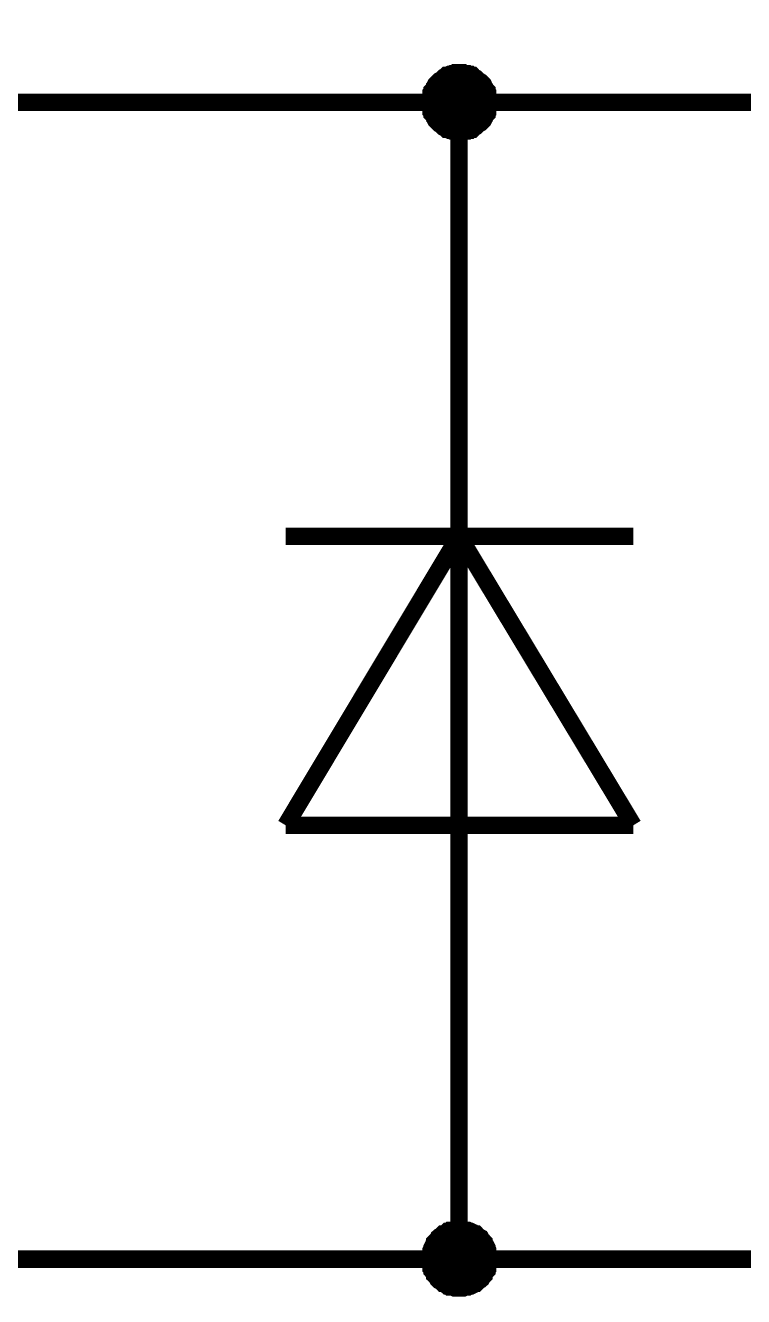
# Paper-space layout 'Layout1' of a CAD drawing. Extents: x -1 to 840, y -1 to 593.
# Drawn here: x 183.35 to 195.77, y 107.84 to 129.83 of the extents above; entities that cross this region are included whole.
import ezdxf

# ---------------------------------------------------------------- set-up
doc = ezdxf.new("R2010")
doc.units = 0
doc.header["$MEASUREMENT"] = 0
doc.layers.add('Sheet', color=255, linetype='CONTINUOUS')

psp = doc.layouts.get("Layout1")

# ---------------------------------------------------------------- linework, layer by layer
at = {"layer": 'Sheet', "color": 7}
for points, const_width in [([(153.365, 141), (160.865, 141), (160.865, 128.496), (190.85, 128.496), (190.85, 125.995)], 0.3), ([(190.353, 128.496), (190.353, 128.527), (190.353, 128.543), (190.353, 128.574), (190.368, 128.605), (190.368, 128.62), (190.368, 128.651), (190.384, 128.667), (190.384, 128.698), (190.399, 128.713), (190.415, 128.745), (190.43, 128.76), (190.43, 128.776), (190.446, 128.807), (190.461, 128.822), (190.477, 128.838), (190.492, 128.853), (190.508, 128.869), (190.539, 128.884), (190.555, 128.9), (190.57, 128.915), (190.586, 128.931), (190.617, 128.946), (190.632, 128.962), (190.648, 128.962), (190.679, 128.978), (190.694, 128.978), (190.725, 128.993), (190.741, 128.993), (190.772, 129.009), (190.803, 129.009), (190.819, 129.009), (190.85, 129.009)], 0.3), ([(190.353, 128.496), (190.353, 128.527), (190.353, 128.543), (190.353, 128.574), (190.368, 128.605), (190.368, 128.62), (190.368, 128.651), (190.384, 128.667), (190.384, 128.698), (190.399, 128.713), (190.415, 128.745), (190.43, 128.76), (190.43, 128.776), (190.446, 128.807), (190.461, 128.822), (190.477, 128.838), (190.492, 128.853), (190.508, 128.869), (190.539, 128.884), (190.555, 128.9), (190.57, 128.915), (190.586, 128.931), (190.617, 128.946), (190.632, 128.962), (190.648, 128.962), (190.679, 128.978), (190.694, 128.978), (190.725, 128.993), (190.741, 128.993), (190.772, 129.009), (190.803, 129.009), (190.819, 129.009), (190.85, 129.009)], 0.3), ([(190.353, 128.496), (190.353, 128.527), (190.353, 128.543), (190.353, 128.574), (190.368, 128.605), (190.368, 128.62), (190.368, 128.651), (190.384, 128.667), (190.384, 128.698), (190.399, 128.713), (190.415, 128.745), (190.43, 128.76), (190.43, 128.776), (190.446, 128.807), (190.461, 128.822), (190.477, 128.838), (190.492, 128.853), (190.508, 128.869), (190.539, 128.884), (190.555, 128.9), (190.57, 128.915), (190.586, 128.931), (190.617, 128.946), (190.632, 128.962), (190.648, 128.962), (190.679, 128.978), (190.694, 128.978), (190.725, 128.993), (190.741, 128.993), (190.772, 129.009), (190.803, 129.009), (190.819, 129.009), (190.85, 129.009)], 0.3), ([(190.353, 128.496), (190.353, 128.527), (190.353, 128.543), (190.353, 128.574), (190.368, 128.605), (190.368, 128.62), (190.368, 128.651), (190.384, 128.667), (190.384, 128.698), (190.399, 128.713), (190.415, 128.745), (190.43, 128.76), (190.43, 128.776), (190.446, 128.807), (190.461, 128.822), (190.477, 128.838), (190.492, 128.853), (190.508, 128.869), (190.539, 128.884), (190.555, 128.9), (190.57, 128.915), (190.586, 128.931), (190.617, 128.946), (190.632, 128.962), (190.648, 128.962), (190.679, 128.978), (190.694, 128.978), (190.725, 128.993), (190.741, 128.993), (190.772, 129.009), (190.803, 129.009), (190.819, 129.009), (190.85, 129.009)], 0.3), ([(190.353, 128.496), (190.353, 128.527), (190.353, 128.543), (190.353, 128.574), (190.368, 128.605), (190.368, 128.62), (190.368, 128.651), (190.384, 128.667), (190.384, 128.698), (190.399, 128.713), (190.415, 128.745), (190.43, 128.76), (190.43, 128.776), (190.446, 128.807), (190.461, 128.822), (190.477, 128.838), (190.492, 128.853), (190.508, 128.869), (190.539, 128.884), (190.555, 128.9), (190.57, 128.915), (190.586, 128.931), (190.617, 128.946), (190.632, 128.962), (190.648, 128.962), (190.679, 128.978), (190.694, 128.978), (190.725, 128.993), (190.741, 128.993), (190.772, 129.009), (190.803, 129.009), (190.819, 129.009), (190.85, 129.009)], 0.0991), ([(190.353, 128.496), (190.353, 128.527), (190.353, 128.543), (190.353, 128.574), (190.368, 128.605), (190.368, 128.62), (190.368, 128.651), (190.384, 128.667), (190.384, 128.698), (190.399, 128.713), (190.415, 128.745), (190.43, 128.76), (190.43, 128.776), (190.446, 128.807), (190.461, 128.822), (190.477, 128.838), (190.492, 128.853), (190.508, 128.869), (190.539, 128.884), (190.555, 128.9), (190.57, 128.915), (190.586, 128.931), (190.617, 128.946), (190.632, 128.962), (190.648, 128.962), (190.679, 128.978), (190.694, 128.978), (190.725, 128.993), (190.741, 128.993), (190.772, 129.009), (190.803, 129.009), (190.819, 129.009), (190.85, 129.009)], 0.0991), ([(190.353, 128.496), (190.353, 128.527), (190.353, 128.543), (190.353, 128.574), (190.368, 128.605), (190.368, 128.62), (190.368, 128.651), (190.384, 128.667), (190.384, 128.698), (190.399, 128.713), (190.415, 128.745), (190.43, 128.76), (190.43, 128.776), (190.446, 128.807), (190.461, 128.822), (190.477, 128.838), (190.492, 128.853), (190.508, 128.869), (190.539, 128.884), (190.555, 128.9), (190.57, 128.915), (190.586, 128.931), (190.617, 128.946), (190.632, 128.962), (190.648, 128.962), (190.679, 128.978), (190.694, 128.978), (190.725, 128.993), (190.741, 128.993), (190.772, 129.009), (190.803, 129.009), (190.819, 129.009), (190.85, 129.009)], 0.0991), ([(190.353, 128.496), (190.353, 128.527), (190.353, 128.543), (190.353, 128.574), (190.368, 128.605), (190.368, 128.62), (190.368, 128.651), (190.384, 128.667), (190.384, 128.698), (190.399, 128.713), (190.415, 128.745), (190.43, 128.76), (190.43, 128.776), (190.446, 128.807), (190.461, 128.822), (190.477, 128.838), (190.492, 128.853), (190.508, 128.869), (190.539, 128.884), (190.555, 128.9), (190.57, 128.915), (190.586, 128.931), (190.617, 128.946), (190.632, 128.962), (190.648, 128.962), (190.679, 128.978), (190.694, 128.978), (190.725, 128.993), (190.741, 128.993), (190.772, 129.009), (190.803, 129.009), (190.819, 129.009), (190.85, 129.009)], 0.0991), ([(190.85, 129.009), (190.85, 129.009)], 0.3), ([(190.85, 129.009), (190.881, 129.009), (190.912, 129.009), (190.927, 129.009), (190.958, 128.993), (190.989, 128.993), (191.005, 128.978), (191.036, 128.978), (191.051, 128.962), (191.083, 128.962), (191.098, 128.946), (191.114, 128.931), (191.145, 128.915), (191.16, 128.9), (191.176, 128.884), (191.191, 128.869), (191.222, 128.853), (191.238, 128.838), (191.253, 128.822), (191.269, 128.807), (191.284, 128.776), (191.284, 128.76), (191.3, 128.745), (191.315, 128.713), (191.331, 128.698), (191.331, 128.667), (191.347, 128.651), (191.347, 128.62), (191.347, 128.605), (191.362, 128.574), (191.362, 128.543), (191.362, 128.527), (191.362, 128.496)], 0.3), ([(190.85, 129.009), (190.85, 129.009)], 0.3), ([(190.85, 129.009), (190.881, 129.009), (190.912, 129.009), (190.927, 129.009), (190.958, 128.993), (190.989, 128.993), (191.005, 128.978), (191.036, 128.978), (191.051, 128.962), (191.083, 128.962), (191.098, 128.946), (191.114, 128.931), (191.145, 128.915), (191.16, 128.9), (191.176, 128.884), (191.191, 128.869), (191.222, 128.853), (191.238, 128.838), (191.253, 128.822), (191.269, 128.807), (191.284, 128.776), (191.284, 128.76), (191.3, 128.745), (191.315, 128.713), (191.331, 128.698), (191.331, 128.667), (191.347, 128.651), (191.347, 128.62), (191.347, 128.605), (191.362, 128.574), (191.362, 128.543), (191.362, 128.527), (191.362, 128.496)], 0.3), ([(190.85, 129.009), (190.85, 129.009)], 0.3), ([(190.85, 129.009), (190.881, 129.009), (190.912, 129.009), (190.927, 129.009), (190.958, 128.993), (190.989, 128.993), (191.005, 128.978), (191.036, 128.978), (191.051, 128.962), (191.083, 128.962), (191.098, 128.946), (191.114, 128.931), (191.145, 128.915), (191.16, 128.9), (191.176, 128.884), (191.191, 128.869), (191.222, 128.853), (191.238, 128.838), (191.253, 128.822), (191.269, 128.807), (191.284, 128.776), (191.284, 128.76), (191.3, 128.745), (191.315, 128.713), (191.331, 128.698), (191.331, 128.667), (191.347, 128.651), (191.347, 128.62), (191.347, 128.605), (191.362, 128.574), (191.362, 128.543), (191.362, 128.527), (191.362, 128.496)], 0.3), ([(190.85, 129.009), (190.85, 129.009)], 0.3), ([(190.85, 129.009), (190.881, 129.009), (190.912, 129.009), (190.927, 129.009), (190.958, 128.993), (190.989, 128.993), (191.005, 128.978), (191.036, 128.978), (191.051, 128.962), (191.083, 128.962), (191.098, 128.946), (191.114, 128.931), (191.145, 128.915), (191.16, 128.9), (191.176, 128.884), (191.191, 128.869), (191.222, 128.853), (191.238, 128.838), (191.253, 128.822), (191.269, 128.807), (191.284, 128.776), (191.284, 128.76), (191.3, 128.745), (191.315, 128.713), (191.331, 128.698), (191.331, 128.667), (191.347, 128.651), (191.347, 128.62), (191.347, 128.605), (191.362, 128.574), (191.362, 128.543), (191.362, 128.527), (191.362, 128.496)], 0.3), ([(190.85, 129.009), (190.85, 129.009)], 0.0991), ([(190.85, 129.009), (190.881, 129.009), (190.912, 129.009), (190.927, 129.009), (190.958, 128.993), (190.989, 128.993), (191.005, 128.978), (191.036, 128.978), (191.051, 128.962), (191.083, 128.962), (191.098, 128.946), (191.114, 128.931), (191.145, 128.915), (191.16, 128.9), (191.176, 128.884), (191.191, 128.869), (191.222, 128.853), (191.238, 128.838), (191.253, 128.822), (191.269, 128.807), (191.284, 128.776), (191.284, 128.76), (191.3, 128.745), (191.315, 128.713), (191.331, 128.698), (191.331, 128.667), (191.347, 128.651), (191.347, 128.62), (191.347, 128.605), (191.362, 128.574), (191.362, 128.543), (191.362, 128.527), (191.362, 128.496)], 0.0991), ([(190.85, 129.009), (190.85, 129.009)], 0.0991), ([(190.85, 129.009), (190.881, 129.009), (190.912, 129.009), (190.927, 129.009), (190.958, 128.993), (190.989, 128.993), (191.005, 128.978), (191.036, 128.978), (191.051, 128.962), (191.083, 128.962), (191.098, 128.946), (191.114, 128.931), (191.145, 128.915), (191.16, 128.9), (191.176, 128.884), (191.191, 128.869), (191.222, 128.853), (191.238, 128.838), (191.253, 128.822), (191.269, 128.807), (191.284, 128.776), (191.284, 128.76), (191.3, 128.745), (191.315, 128.713), (191.331, 128.698), (191.331, 128.667), (191.347, 128.651), (191.347, 128.62), (191.347, 128.605), (191.362, 128.574), (191.362, 128.543), (191.362, 128.527), (191.362, 128.496)], 0.0991), ([(190.85, 129.009), (190.85, 129.009)], 0.0991), ([(190.85, 129.009), (190.881, 129.009), (190.912, 129.009), (190.927, 129.009), (190.958, 128.993), (190.989, 128.993), (191.005, 128.978), (191.036, 128.978), (191.051, 128.962), (191.083, 128.962), (191.098, 128.946), (191.114, 128.931), (191.145, 128.915), (191.16, 128.9), (191.176, 128.884), (191.191, 128.869), (191.222, 128.853), (191.238, 128.838), (191.253, 128.822), (191.269, 128.807), (191.284, 128.776), (191.284, 128.76), (191.3, 128.745), (191.315, 128.713), (191.331, 128.698), (191.331, 128.667), (191.347, 128.651), (191.347, 128.62), (191.347, 128.605), (191.362, 128.574), (191.362, 128.543), (191.362, 128.527), (191.362, 128.496)], 0.0991), ([(190.85, 129.009), (190.85, 129.009)], 0.0991), ([(190.85, 129.009), (190.881, 129.009), (190.912, 129.009), (190.927, 129.009), (190.958, 128.993), (190.989, 128.993), (191.005, 128.978), (191.036, 128.978), (191.051, 128.962), (191.083, 128.962), (191.098, 128.946), (191.114, 128.931), (191.145, 128.915), (191.16, 128.9), (191.176, 128.884), (191.191, 128.869), (191.222, 128.853), (191.238, 128.838), (191.253, 128.822), (191.269, 128.807), (191.284, 128.776), (191.284, 128.76), (191.3, 128.745), (191.315, 128.713), (191.331, 128.698), (191.331, 128.667), (191.347, 128.651), (191.347, 128.62), (191.347, 128.605), (191.362, 128.574), (191.362, 128.543), (191.362, 128.527), (191.362, 128.496)], 0.0991), ([(190.85, 127.983), (190.819, 127.983), (190.803, 127.983), (190.772, 127.983), (190.741, 127.999), (190.725, 127.999), (190.694, 128.014), (190.679, 128.014), (190.648, 128.03), (190.632, 128.03), (190.617, 128.046), (190.586, 128.061), (190.57, 128.077), (190.555, 128.092), (190.539, 128.108), (190.508, 128.123), (190.492, 128.139), (190.477, 128.154), (190.461, 128.17), (190.446, 128.185), (190.43, 128.216), (190.43, 128.232), (190.415, 128.247), (190.399, 128.279), (190.384, 128.294), (190.384, 128.325), (190.368, 128.341), (190.368, 128.372), (190.368, 128.387), (190.353, 128.418), (190.353, 128.449), (190.353, 128.465), (190.353, 128.496)], 0.3), ([(190.353, 128.496), (190.353, 128.496)], 0.3), ([(190.85, 127.983), (190.819, 127.983), (190.803, 127.983), (190.772, 127.983), (190.741, 127.999), (190.725, 127.999), (190.694, 128.014), (190.679, 128.014), (190.648, 128.03), (190.632, 128.03), (190.617, 128.046), (190.586, 128.061), (190.57, 128.077), (190.555, 128.092), (190.539, 128.108), (190.508, 128.123), (190.492, 128.139), (190.477, 128.154), (190.461, 128.17), (190.446, 128.185), (190.43, 128.216), (190.43, 128.232), (190.415, 128.247), (190.399, 128.279), (190.384, 128.294), (190.384, 128.325), (190.368, 128.341), (190.368, 128.372), (190.368, 128.387), (190.353, 128.418), (190.353, 128.449), (190.353, 128.465), (190.353, 128.496)], 0.3), ([(190.353, 128.496), (190.353, 128.496)], 0.3), ([(190.85, 127.983), (190.819, 127.983), (190.803, 127.983), (190.772, 127.983), (190.741, 127.999), (190.725, 127.999), (190.694, 128.014), (190.679, 128.014), (190.648, 128.03), (190.632, 128.03), (190.617, 128.046), (190.586, 128.061), (190.57, 128.077), (190.555, 128.092), (190.539, 128.108), (190.508, 128.123), (190.492, 128.139), (190.477, 128.154), (190.461, 128.17), (190.446, 128.185), (190.43, 128.216), (190.43, 128.232), (190.415, 128.247), (190.399, 128.279), (190.384, 128.294), (190.384, 128.325), (190.368, 128.341), (190.368, 128.372), (190.368, 128.387), (190.353, 128.418), (190.353, 128.449), (190.353, 128.465), (190.353, 128.496)], 0.3), ([(190.353, 128.496), (190.353, 128.496)], 0.3), ([(190.85, 127.983), (190.819, 127.983), (190.803, 127.983), (190.772, 127.983), (190.741, 127.999), (190.725, 127.999), (190.694, 128.014), (190.679, 128.014), (190.648, 128.03), (190.632, 128.03), (190.617, 128.046), (190.586, 128.061), (190.57, 128.077), (190.555, 128.092), (190.539, 128.108), (190.508, 128.123), (190.492, 128.139), (190.477, 128.154), (190.461, 128.17), (190.446, 128.185), (190.43, 128.216), (190.43, 128.232), (190.415, 128.247), (190.399, 128.279), (190.384, 128.294), (190.384, 128.325), (190.368, 128.341), (190.368, 128.372), (190.368, 128.387), (190.353, 128.418), (190.353, 128.449), (190.353, 128.465), (190.353, 128.496)], 0.3), ([(190.353, 128.496), (190.353, 128.496)], 0.3), ([(191.362, 128.496), (191.362, 128.465), (191.362, 128.449), (191.362, 128.418), (191.347, 128.387), (191.347, 128.372), (191.347, 128.341), (191.331, 128.325), (191.331, 128.294), (191.315, 128.279), (191.3, 128.247), (191.284, 128.232), (191.284, 128.216), (191.269, 128.185), (191.253, 128.17), (191.238, 128.154), (191.222, 128.139), (191.191, 128.123), (191.176, 128.108), (191.16, 128.092), (191.145, 128.077), (191.114, 128.061), (191.098, 128.046), (191.083, 128.03), (191.051, 128.03), (191.036, 128.014), (191.005, 128.014), (190.989, 127.999), (190.958, 127.999), (190.927, 127.983), (190.912, 127.983), (190.881, 127.983), (190.85, 127.983)], 0.3), ([(190.85, 128.496), (223.35, 128.496), (223.35, 120.993)], 0.3), ([(191.362, 128.496), (191.362, 128.465), (191.362, 128.449), (191.362, 128.418), (191.347, 128.387), (191.347, 128.372), (191.347, 128.341), (191.331, 128.325), (191.331, 128.294), (191.315, 128.279), (191.3, 128.247), (191.284, 128.232), (191.284, 128.216), (191.269, 128.185), (191.253, 128.17), (191.238, 128.154), (191.222, 128.139), (191.191, 128.123), (191.176, 128.108), (191.16, 128.092), (191.145, 128.077), (191.114, 128.061), (191.098, 128.046), (191.083, 128.03), (191.051, 128.03), (191.036, 128.014), (191.005, 128.014), (190.989, 127.999), (190.958, 127.999), (190.927, 127.983), (190.912, 127.983), (190.881, 127.983), (190.85, 127.983)], 0.3), ([(191.362, 128.496), (191.362, 128.465), (191.362, 128.449), (191.362, 128.418), (191.347, 128.387), (191.347, 128.372), (191.347, 128.341), (191.331, 128.325), (191.331, 128.294), (191.315, 128.279), (191.3, 128.247), (191.284, 128.232), (191.284, 128.216), (191.269, 128.185), (191.253, 128.17), (191.238, 128.154), (191.222, 128.139), (191.191, 128.123), (191.176, 128.108), (191.16, 128.092), (191.145, 128.077), (191.114, 128.061), (191.098, 128.046), (191.083, 128.03), (191.051, 128.03), (191.036, 128.014), (191.005, 128.014), (190.989, 127.999), (190.958, 127.999), (190.927, 127.983), (190.912, 127.983), (190.881, 127.983), (190.85, 127.983)], 0.3), ([(191.362, 128.496), (191.362, 128.465), (191.362, 128.449), (191.362, 128.418), (191.347, 128.387), (191.347, 128.372), (191.347, 128.341), (191.331, 128.325), (191.331, 128.294), (191.315, 128.279), (191.3, 128.247), (191.284, 128.232), (191.284, 128.216), (191.269, 128.185), (191.253, 128.17), (191.238, 128.154), (191.222, 128.139), (191.191, 128.123), (191.176, 128.108), (191.16, 128.092), (191.145, 128.077), (191.114, 128.061), (191.098, 128.046), (191.083, 128.03), (191.051, 128.03), (191.036, 128.014), (191.005, 128.014), (190.989, 127.999), (190.958, 127.999), (190.927, 127.983), (190.912, 127.983), (190.881, 127.983), (190.85, 127.983)], 0.3), ([(191.362, 128.496), (191.362, 128.496), (191.362, 128.496), (191.362, 128.496), (191.362, 128.496), (191.362, 128.496), (191.362, 128.496), (191.362, 128.496), (191.362, 128.496), (191.362, 128.496), (191.362, 128.496), (191.362, 128.496), (191.362, 128.496), (191.362, 128.496), (191.362, 128.496), (191.362, 128.496), (191.362, 128.496), (191.362, 128.496), (191.362, 128.496), (191.362, 128.496), (191.362, 128.496), (191.362, 128.496), (191.362, 128.496), (191.362, 128.496), (191.362, 128.496), (191.362, 128.496), (191.362, 128.496), (191.362, 128.496), (191.362, 128.496), (191.362, 128.496), (191.362, 128.496), (191.362, 128.496), (191.362, 128.496)], 0.3), ([(191.362, 128.496), (191.362, 128.496)], 0.3), ([(191.362, 128.496), (191.362, 128.496), (191.362, 128.496), (191.362, 128.496), (191.362, 128.496), (191.362, 128.496), (191.362, 128.496), (191.362, 128.496), (191.362, 128.496), (191.362, 128.496), (191.362, 128.496), (191.362, 128.496), (191.362, 128.496), (191.362, 128.496), (191.362, 128.496), (191.362, 128.496), (191.362, 128.496), (191.362, 128.496), (191.362, 128.496), (191.362, 128.496), (191.362, 128.496), (191.362, 128.496), (191.362, 128.496), (191.362, 128.496), (191.362, 128.496), (191.362, 128.496), (191.362, 128.496), (191.362, 128.496), (191.362, 128.496), (191.362, 128.496), (191.362, 128.496), (191.362, 128.496), (191.362, 128.496)], 0.3), ([(191.362, 128.496), (191.362, 128.496)], 0.3), ([(191.362, 128.496), (191.362, 128.496), (191.362, 128.496), (191.362, 128.496), (191.362, 128.496), (191.362, 128.496), (191.362, 128.496), (191.362, 128.496), (191.362, 128.496), (191.362, 128.496), (191.362, 128.496), (191.362, 128.496), (191.362, 128.496), (191.362, 128.496), (191.362, 128.496), (191.362, 128.496), (191.362, 128.496), (191.362, 128.496), (191.362, 128.496), (191.362, 128.496), (191.362, 128.496), (191.362, 128.496), (191.362, 128.496), (191.362, 128.496), (191.362, 128.496), (191.362, 128.496), (191.362, 128.496), (191.362, 128.496), (191.362, 128.496), (191.362, 128.496), (191.362, 128.496), (191.362, 128.496), (191.362, 128.496)], 0.3), ([(191.362, 128.496), (191.362, 128.496)], 0.3), ([(191.362, 128.496), (191.362, 128.496), (191.362, 128.496), (191.362, 128.496), (191.362, 128.496), (191.362, 128.496), (191.362, 128.496), (191.362, 128.496), (191.362, 128.496), (191.362, 128.496), (191.362, 128.496), (191.362, 128.496), (191.362, 128.496), (191.362, 128.496), (191.362, 128.496), (191.362, 128.496), (191.362, 128.496), (191.362, 128.496), (191.362, 128.496), (191.362, 128.496), (191.362, 128.496), (191.362, 128.496), (191.362, 128.496), (191.362, 128.496), (191.362, 128.496), (191.362, 128.496), (191.362, 128.496), (191.362, 128.496), (191.362, 128.496), (191.362, 128.496), (191.362, 128.496), (191.362, 128.496), (191.362, 128.496)], 0.3), ([(191.362, 128.496), (191.362, 128.496)], 0.3), ([(190.85, 127.983), (190.819, 127.983), (190.803, 127.983), (190.772, 127.983), (190.741, 127.999), (190.725, 127.999), (190.694, 128.014), (190.679, 128.014), (190.648, 128.03), (190.632, 128.03), (190.617, 128.046), (190.586, 128.061), (190.57, 128.077), (190.555, 128.092), (190.539, 128.108), (190.508, 128.123), (190.492, 128.139), (190.477, 128.154), (190.461, 128.17), (190.446, 128.185), (190.43, 128.216), (190.43, 128.232), (190.415, 128.247), (190.399, 128.279), (190.384, 128.294), (190.384, 128.325), (190.368, 128.341), (190.368, 128.372), (190.368, 128.387), (190.353, 128.418), (190.353, 128.449), (190.353, 128.465), (190.353, 128.496)], 0.0991), ([(190.353, 128.496), (190.353, 128.496)], 0.0991), ([(190.85, 127.983), (190.819, 127.983), (190.803, 127.983), (190.772, 127.983), (190.741, 127.999), (190.725, 127.999), (190.694, 128.014), (190.679, 128.014), (190.648, 128.03), (190.632, 128.03), (190.617, 128.046), (190.586, 128.061), (190.57, 128.077), (190.555, 128.092), (190.539, 128.108), (190.508, 128.123), (190.492, 128.139), (190.477, 128.154), (190.461, 128.17), (190.446, 128.185), (190.43, 128.216), (190.43, 128.232), (190.415, 128.247), (190.399, 128.279), (190.384, 128.294), (190.384, 128.325), (190.368, 128.341), (190.368, 128.372), (190.368, 128.387), (190.353, 128.418), (190.353, 128.449), (190.353, 128.465), (190.353, 128.496)], 0.0991), ([(190.353, 128.496), (190.353, 128.496)], 0.0991), ([(190.85, 127.983), (190.819, 127.983), (190.803, 127.983), (190.772, 127.983), (190.741, 127.999), (190.725, 127.999), (190.694, 128.014), (190.679, 128.014), (190.648, 128.03), (190.632, 128.03), (190.617, 128.046), (190.586, 128.061), (190.57, 128.077), (190.555, 128.092), (190.539, 128.108), (190.508, 128.123), (190.492, 128.139), (190.477, 128.154), (190.461, 128.17), (190.446, 128.185), (190.43, 128.216), (190.43, 128.232), (190.415, 128.247), (190.399, 128.279), (190.384, 128.294), (190.384, 128.325), (190.368, 128.341), (190.368, 128.372), (190.368, 128.387), (190.353, 128.418), (190.353, 128.449), (190.353, 128.465), (190.353, 128.496)], 0.0991), ([(190.353, 128.496), (190.353, 128.496)], 0.0991), ([(190.85, 127.983), (190.819, 127.983), (190.803, 127.983), (190.772, 127.983), (190.741, 127.999), (190.725, 127.999), (190.694, 128.014), (190.679, 128.014), (190.648, 128.03), (190.632, 128.03), (190.617, 128.046), (190.586, 128.061), (190.57, 128.077), (190.555, 128.092), (190.539, 128.108), (190.508, 128.123), (190.492, 128.139), (190.477, 128.154), (190.461, 128.17), (190.446, 128.185), (190.43, 128.216), (190.43, 128.232), (190.415, 128.247), (190.399, 128.279), (190.384, 128.294), (190.384, 128.325), (190.368, 128.341), (190.368, 128.372), (190.368, 128.387), (190.353, 128.418), (190.353, 128.449), (190.353, 128.465), (190.353, 128.496)], 0.0991), ([(190.353, 128.496), (190.353, 128.496)], 0.0991), ([(191.362, 128.496), (191.362, 128.465), (191.362, 128.449), (191.362, 128.418), (191.347, 128.387), (191.347, 128.372), (191.347, 128.341), (191.331, 128.325), (191.331, 128.294), (191.315, 128.279), (191.3, 128.247), (191.284, 128.232), (191.284, 128.216), (191.269, 128.185), (191.253, 128.17), (191.238, 128.154), (191.222, 128.139), (191.191, 128.123), (191.176, 128.108), (191.16, 128.092), (191.145, 128.077), (191.114, 128.061), (191.098, 128.046), (191.083, 128.03), (191.051, 128.03), (191.036, 128.014), (191.005, 128.014), (190.989, 127.999), (190.958, 127.999), (190.927, 127.983), (190.912, 127.983), (190.881, 127.983), (190.85, 127.983)], 0.0991), ([(191.362, 128.496), (191.362, 128.465), (191.362, 128.449), (191.362, 128.418), (191.347, 128.387), (191.347, 128.372), (191.347, 128.341), (191.331, 128.325), (191.331, 128.294), (191.315, 128.279), (191.3, 128.247), (191.284, 128.232), (191.284, 128.216), (191.269, 128.185), (191.253, 128.17), (191.238, 128.154), (191.222, 128.139), (191.191, 128.123), (191.176, 128.108), (191.16, 128.092), (191.145, 128.077), (191.114, 128.061), (191.098, 128.046), (191.083, 128.03), (191.051, 128.03), (191.036, 128.014), (191.005, 128.014), (190.989, 127.999), (190.958, 127.999), (190.927, 127.983), (190.912, 127.983), (190.881, 127.983), (190.85, 127.983)], 0.0991), ([(191.362, 128.496), (191.362, 128.465), (191.362, 128.449), (191.362, 128.418), (191.347, 128.387), (191.347, 128.372), (191.347, 128.341), (191.331, 128.325), (191.331, 128.294), (191.315, 128.279), (191.3, 128.247), (191.284, 128.232), (191.284, 128.216), (191.269, 128.185), (191.253, 128.17), (191.238, 128.154), (191.222, 128.139), (191.191, 128.123), (191.176, 128.108), (191.16, 128.092), (191.145, 128.077), (191.114, 128.061), (191.098, 128.046), (191.083, 128.03), (191.051, 128.03), (191.036, 128.014), (191.005, 128.014), (190.989, 127.999), (190.958, 127.999), (190.927, 127.983), (190.912, 127.983), (190.881, 127.983), (190.85, 127.983)], 0.0991), ([(191.362, 128.496), (191.362, 128.465), (191.362, 128.449), (191.362, 128.418), (191.347, 128.387), (191.347, 128.372), (191.347, 128.341), (191.331, 128.325), (191.331, 128.294), (191.315, 128.279), (191.3, 128.247), (191.284, 128.232), (191.284, 128.216), (191.269, 128.185), (191.253, 128.17), (191.238, 128.154), (191.222, 128.139), (191.191, 128.123), (191.176, 128.108), (191.16, 128.092), (191.145, 128.077), (191.114, 128.061), (191.098, 128.046), (191.083, 128.03), (191.051, 128.03), (191.036, 128.014), (191.005, 128.014), (190.989, 127.999), (190.958, 127.999), (190.927, 127.983), (190.912, 127.983), (190.881, 127.983), (190.85, 127.983)], 0.0991), ([(191.362, 128.496), (191.362, 128.496), (191.362, 128.496), (191.362, 128.496), (191.362, 128.496), (191.362, 128.496), (191.362, 128.496), (191.362, 128.496), (191.362, 128.496), (191.362, 128.496), (191.362, 128.496), (191.362, 128.496), (191.362, 128.496), (191.362, 128.496), (191.362, 128.496), (191.362, 128.496), (191.362, 128.496), (191.362, 128.496), (191.362, 128.496), (191.362, 128.496), (191.362, 128.496), (191.362, 128.496), (191.362, 128.496), (191.362, 128.496), (191.362, 128.496), (191.362, 128.496), (191.362, 128.496), (191.362, 128.496), (191.362, 128.496), (191.362, 128.496), (191.362, 128.496), (191.362, 128.496), (191.362, 128.496)], 0.0991), ([(191.362, 128.496), (191.362, 128.496)], 0.0991), ([(191.362, 128.496), (191.362, 128.496), (191.362, 128.496), (191.362, 128.496), (191.362, 128.496), (191.362, 128.496), (191.362, 128.496), (191.362, 128.496), (191.362, 128.496), (191.362, 128.496), (191.362, 128.496), (191.362, 128.496), (191.362, 128.496), (191.362, 128.496), (191.362, 128.496), (191.362, 128.496), (191.362, 128.496), (191.362, 128.496), (191.362, 128.496), (191.362, 128.496), (191.362, 128.496), (191.362, 128.496), (191.362, 128.496), (191.362, 128.496), (191.362, 128.496), (191.362, 128.496), (191.362, 128.496), (191.362, 128.496), (191.362, 128.496), (191.362, 128.496), (191.362, 128.496), (191.362, 128.496), (191.362, 128.496)], 0.0991), ([(191.362, 128.496), (191.362, 128.496)], 0.0991), ([(191.362, 128.496), (191.362, 128.496), (191.362, 128.496), (191.362, 128.496), (191.362, 128.496), (191.362, 128.496), (191.362, 128.496), (191.362, 128.496), (191.362, 128.496), (191.362, 128.496), (191.362, 128.496), (191.362, 128.496), (191.362, 128.496), (191.362, 128.496), (191.362, 128.496), (191.362, 128.496), (191.362, 128.496), (191.362, 128.496), (191.362, 128.496), (191.362, 128.496), (191.362, 128.496), (191.362, 128.496), (191.362, 128.496), (191.362, 128.496), (191.362, 128.496), (191.362, 128.496), (191.362, 128.496), (191.362, 128.496), (191.362, 128.496), (191.362, 128.496), (191.362, 128.496), (191.362, 128.496), (191.362, 128.496)], 0.0991), ([(191.362, 128.496), (191.362, 128.496)], 0.0991), ([(191.362, 128.496), (191.362, 128.496), (191.362, 128.496), (191.362, 128.496), (191.362, 128.496), (191.362, 128.496), (191.362, 128.496), (191.362, 128.496), (191.362, 128.496), (191.362, 128.496), (191.362, 128.496), (191.362, 128.496), (191.362, 128.496), (191.362, 128.496), (191.362, 128.496), (191.362, 128.496), (191.362, 128.496), (191.362, 128.496), (191.362, 128.496), (191.362, 128.496), (191.362, 128.496), (191.362, 128.496), (191.362, 128.496), (191.362, 128.496), (191.362, 128.496), (191.362, 128.496), (191.362, 128.496), (191.362, 128.496), (191.362, 128.496), (191.362, 128.496), (191.362, 128.496), (191.362, 128.496), (191.362, 128.496)], 0.0991), ([(191.362, 128.496), (191.362, 128.496)], 0.0991), ([(190.85, 123.494), (190.85, 125.995)], 0.3), ([(190.85, 113.491), (190.85, 123.494)], 0.3), ([(190.85, 120.993), (187.853, 115.992)], 0.3), ([(187.853, 120.993), (193.862, 120.993)], 0.3), ([(193.862, 115.992), (190.85, 120.993)], 0.3), ([(187.853, 115.992), (193.862, 115.992)], 0.3), ([(190.85, 113.491), (190.85, 110.99)], 0.3), ([(190.85, 108.489), (223.35, 108.489), (223.35, 113.491)], 0.3), ([(173.365, 108.489), (190.85, 108.489), (190.85, 110.99)], 0.3), ([(190.353, 108.489), (190.353, 108.52), (190.353, 108.551), (190.353, 108.567), (190.368, 108.598), (190.368, 108.629), (190.368, 108.644), (190.384, 108.675), (190.384, 108.691), (190.399, 108.722), (190.415, 108.737), (190.43, 108.753), (190.43, 108.784), (190.446, 108.8), (190.461, 108.815), (190.477, 108.831), (190.492, 108.862), (190.508, 108.877), (190.539, 108.893), (190.555, 108.908), (190.57, 108.924), (190.586, 108.924), (190.617, 108.939), (190.632, 108.955), (190.648, 108.97), (190.679, 108.97), (190.694, 108.986), (190.725, 108.986), (190.741, 108.986), (190.772, 109.001), (190.803, 109.001), (190.819, 109.001), (190.85, 109.001)], 0.3), ([(190.353, 108.489), (190.353, 108.52), (190.353, 108.551), (190.353, 108.567), (190.368, 108.598), (190.368, 108.629), (190.368, 108.644), (190.384, 108.675), (190.384, 108.691), (190.399, 108.722), (190.415, 108.737), (190.43, 108.753), (190.43, 108.784), (190.446, 108.8), (190.461, 108.815), (190.477, 108.831), (190.492, 108.862), (190.508, 108.877), (190.539, 108.893), (190.555, 108.908), (190.57, 108.924), (190.586, 108.924), (190.617, 108.939), (190.632, 108.955), (190.648, 108.97), (190.679, 108.97), (190.694, 108.986), (190.725, 108.986), (190.741, 108.986), (190.772, 109.001), (190.803, 109.001), (190.819, 109.001), (190.85, 109.001)], 0.3), ([(190.353, 108.489), (190.353, 108.52), (190.353, 108.551), (190.353, 108.567), (190.368, 108.598), (190.368, 108.629), (190.368, 108.644), (190.384, 108.675), (190.384, 108.691), (190.399, 108.722), (190.415, 108.737), (190.43, 108.753), (190.43, 108.784), (190.446, 108.8), (190.461, 108.815), (190.477, 108.831), (190.492, 108.862), (190.508, 108.877), (190.539, 108.893), (190.555, 108.908), (190.57, 108.924), (190.586, 108.924), (190.617, 108.939), (190.632, 108.955), (190.648, 108.97), (190.679, 108.97), (190.694, 108.986), (190.725, 108.986), (190.741, 108.986), (190.772, 109.001), (190.803, 109.001), (190.819, 109.001), (190.85, 109.001)], 0.3), ([(190.353, 108.489), (190.353, 108.52), (190.353, 108.551), (190.353, 108.567), (190.368, 108.598), (190.368, 108.629), (190.368, 108.644), (190.384, 108.675), (190.384, 108.691), (190.399, 108.722), (190.415, 108.737), (190.43, 108.753), (190.43, 108.784), (190.446, 108.8), (190.461, 108.815), (190.477, 108.831), (190.492, 108.862), (190.508, 108.877), (190.539, 108.893), (190.555, 108.908), (190.57, 108.924), (190.586, 108.924), (190.617, 108.939), (190.632, 108.955), (190.648, 108.97), (190.679, 108.97), (190.694, 108.986), (190.725, 108.986), (190.741, 108.986), (190.772, 109.001), (190.803, 109.001), (190.819, 109.001), (190.85, 109.001)], 0.3), ([(190.353, 108.489), (190.353, 108.52), (190.353, 108.551), (190.353, 108.567), (190.368, 108.598), (190.368, 108.629), (190.368, 108.644), (190.384, 108.675), (190.384, 108.691), (190.399, 108.722), (190.415, 108.737), (190.43, 108.753), (190.43, 108.784), (190.446, 108.8), (190.461, 108.815), (190.477, 108.831), (190.492, 108.862), (190.508, 108.877), (190.539, 108.893), (190.555, 108.908), (190.57, 108.924), (190.586, 108.924), (190.617, 108.939), (190.632, 108.955), (190.648, 108.97), (190.679, 108.97), (190.694, 108.986), (190.725, 108.986), (190.741, 108.986), (190.772, 109.001), (190.803, 109.001), (190.819, 109.001), (190.85, 109.001)], 0.0991), ([(190.353, 108.489), (190.353, 108.52), (190.353, 108.551), (190.353, 108.567), (190.368, 108.598), (190.368, 108.629), (190.368, 108.644), (190.384, 108.675), (190.384, 108.691), (190.399, 108.722), (190.415, 108.737), (190.43, 108.753), (190.43, 108.784), (190.446, 108.8), (190.461, 108.815), (190.477, 108.831), (190.492, 108.862), (190.508, 108.877), (190.539, 108.893), (190.555, 108.908), (190.57, 108.924), (190.586, 108.924), (190.617, 108.939), (190.632, 108.955), (190.648, 108.97), (190.679, 108.97), (190.694, 108.986), (190.725, 108.986), (190.741, 108.986), (190.772, 109.001), (190.803, 109.001), (190.819, 109.001), (190.85, 109.001)], 0.0991), ([(190.353, 108.489), (190.353, 108.52), (190.353, 108.551), (190.353, 108.567), (190.368, 108.598), (190.368, 108.629), (190.368, 108.644), (190.384, 108.675), (190.384, 108.691), (190.399, 108.722), (190.415, 108.737), (190.43, 108.753), (190.43, 108.784), (190.446, 108.8), (190.461, 108.815), (190.477, 108.831), (190.492, 108.862), (190.508, 108.877), (190.539, 108.893), (190.555, 108.908), (190.57, 108.924), (190.586, 108.924), (190.617, 108.939), (190.632, 108.955), (190.648, 108.97), (190.679, 108.97), (190.694, 108.986), (190.725, 108.986), (190.741, 108.986), (190.772, 109.001), (190.803, 109.001), (190.819, 109.001), (190.85, 109.001)], 0.0991), ([(190.353, 108.489), (190.353, 108.52), (190.353, 108.551), (190.353, 108.567), (190.368, 108.598), (190.368, 108.629), (190.368, 108.644), (190.384, 108.675), (190.384, 108.691), (190.399, 108.722), (190.415, 108.737), (190.43, 108.753), (190.43, 108.784), (190.446, 108.8), (190.461, 108.815), (190.477, 108.831), (190.492, 108.862), (190.508, 108.877), (190.539, 108.893), (190.555, 108.908), (190.57, 108.924), (190.586, 108.924), (190.617, 108.939), (190.632, 108.955), (190.648, 108.97), (190.679, 108.97), (190.694, 108.986), (190.725, 108.986), (190.741, 108.986), (190.772, 109.001), (190.803, 109.001), (190.819, 109.001), (190.85, 109.001)], 0.0991), ([(190.85, 109.001), (190.85, 109.001)], 0.3), ([(190.85, 109.001), (190.881, 109.001), (190.912, 109.001), (190.927, 109.001), (190.958, 108.986), (190.989, 108.986), (191.005, 108.986), (191.036, 108.97), (191.051, 108.97), (191.083, 108.955), (191.098, 108.939), (191.114, 108.924), (191.145, 108.924), (191.16, 108.908), (191.176, 108.893), (191.191, 108.877), (191.222, 108.862), (191.238, 108.831), (191.253, 108.815), (191.269, 108.8), (191.284, 108.784), (191.284, 108.753), (191.3, 108.737), (191.315, 108.722), (191.331, 108.691), (191.331, 108.675), (191.347, 108.644), (191.347, 108.629), (191.347, 108.598), (191.362, 108.567), (191.362, 108.551), (191.362, 108.52), (191.362, 108.489)], 0.3), ([(190.85, 109.001), (190.85, 109.001)], 0.3), ([(190.85, 109.001), (190.881, 109.001), (190.912, 109.001), (190.927, 109.001), (190.958, 108.986), (190.989, 108.986), (191.005, 108.986), (191.036, 108.97), (191.051, 108.97), (191.083, 108.955), (191.098, 108.939), (191.114, 108.924), (191.145, 108.924), (191.16, 108.908), (191.176, 108.893), (191.191, 108.877), (191.222, 108.862), (191.238, 108.831), (191.253, 108.815), (191.269, 108.8), (191.284, 108.784), (191.284, 108.753), (191.3, 108.737), (191.315, 108.722), (191.331, 108.691), (191.331, 108.675), (191.347, 108.644), (191.347, 108.629), (191.347, 108.598), (191.362, 108.567), (191.362, 108.551), (191.362, 108.52), (191.362, 108.489)], 0.3), ([(190.85, 109.001), (190.85, 109.001)], 0.3), ([(190.85, 109.001), (190.881, 109.001), (190.912, 109.001), (190.927, 109.001), (190.958, 108.986), (190.989, 108.986), (191.005, 108.986), (191.036, 108.97), (191.051, 108.97), (191.083, 108.955), (191.098, 108.939), (191.114, 108.924), (191.145, 108.924), (191.16, 108.908), (191.176, 108.893), (191.191, 108.877), (191.222, 108.862), (191.238, 108.831), (191.253, 108.815), (191.269, 108.8), (191.284, 108.784), (191.284, 108.753), (191.3, 108.737), (191.315, 108.722), (191.331, 108.691), (191.331, 108.675), (191.347, 108.644), (191.347, 108.629), (191.347, 108.598), (191.362, 108.567), (191.362, 108.551), (191.362, 108.52), (191.362, 108.489)], 0.3), ([(190.85, 109.001), (190.85, 109.001)], 0.3), ([(190.85, 109.001), (190.881, 109.001), (190.912, 109.001), (190.927, 109.001), (190.958, 108.986), (190.989, 108.986), (191.005, 108.986), (191.036, 108.97), (191.051, 108.97), (191.083, 108.955), (191.098, 108.939), (191.114, 108.924), (191.145, 108.924), (191.16, 108.908), (191.176, 108.893), (191.191, 108.877), (191.222, 108.862), (191.238, 108.831), (191.253, 108.815), (191.269, 108.8), (191.284, 108.784), (191.284, 108.753), (191.3, 108.737), (191.315, 108.722), (191.331, 108.691), (191.331, 108.675), (191.347, 108.644), (191.347, 108.629), (191.347, 108.598), (191.362, 108.567), (191.362, 108.551), (191.362, 108.52), (191.362, 108.489)], 0.3), ([(190.85, 109.001), (190.85, 109.001)], 0.0991), ([(190.85, 109.001), (190.881, 109.001), (190.912, 109.001), (190.927, 109.001), (190.958, 108.986), (190.989, 108.986), (191.005, 108.986), (191.036, 108.97), (191.051, 108.97), (191.083, 108.955), (191.098, 108.939), (191.114, 108.924), (191.145, 108.924), (191.16, 108.908), (191.176, 108.893), (191.191, 108.877), (191.222, 108.862), (191.238, 108.831), (191.253, 108.815), (191.269, 108.8), (191.284, 108.784), (191.284, 108.753), (191.3, 108.737), (191.315, 108.722), (191.331, 108.691), (191.331, 108.675), (191.347, 108.644), (191.347, 108.629), (191.347, 108.598), (191.362, 108.567), (191.362, 108.551), (191.362, 108.52), (191.362, 108.489)], 0.0991), ([(190.85, 109.001), (190.85, 109.001)], 0.0991), ([(190.85, 109.001), (190.881, 109.001), (190.912, 109.001), (190.927, 109.001), (190.958, 108.986), (190.989, 108.986), (191.005, 108.986), (191.036, 108.97), (191.051, 108.97), (191.083, 108.955), (191.098, 108.939), (191.114, 108.924), (191.145, 108.924), (191.16, 108.908), (191.176, 108.893), (191.191, 108.877), (191.222, 108.862), (191.238, 108.831), (191.253, 108.815), (191.269, 108.8), (191.284, 108.784), (191.284, 108.753), (191.3, 108.737), (191.315, 108.722), (191.331, 108.691), (191.331, 108.675), (191.347, 108.644), (191.347, 108.629), (191.347, 108.598), (191.362, 108.567), (191.362, 108.551), (191.362, 108.52), (191.362, 108.489)], 0.0991), ([(190.85, 109.001), (190.85, 109.001)], 0.0991), ([(190.85, 109.001), (190.881, 109.001), (190.912, 109.001), (190.927, 109.001), (190.958, 108.986), (190.989, 108.986), (191.005, 108.986), (191.036, 108.97), (191.051, 108.97), (191.083, 108.955), (191.098, 108.939), (191.114, 108.924), (191.145, 108.924), (191.16, 108.908), (191.176, 108.893), (191.191, 108.877), (191.222, 108.862), (191.238, 108.831), (191.253, 108.815), (191.269, 108.8), (191.284, 108.784), (191.284, 108.753), (191.3, 108.737), (191.315, 108.722), (191.331, 108.691), (191.331, 108.675), (191.347, 108.644), (191.347, 108.629), (191.347, 108.598), (191.362, 108.567), (191.362, 108.551), (191.362, 108.52), (191.362, 108.489)], 0.0991), ([(190.85, 109.001), (190.85, 109.001)], 0.0991), ([(190.85, 109.001), (190.881, 109.001), (190.912, 109.001), (190.927, 109.001), (190.958, 108.986), (190.989, 108.986), (191.005, 108.986), (191.036, 108.97), (191.051, 108.97), (191.083, 108.955), (191.098, 108.939), (191.114, 108.924), (191.145, 108.924), (191.16, 108.908), (191.176, 108.893), (191.191, 108.877), (191.222, 108.862), (191.238, 108.831), (191.253, 108.815), (191.269, 108.8), (191.284, 108.784), (191.284, 108.753), (191.3, 108.737), (191.315, 108.722), (191.331, 108.691), (191.331, 108.675), (191.347, 108.644), (191.347, 108.629), (191.347, 108.598), (191.362, 108.567), (191.362, 108.551), (191.362, 108.52), (191.362, 108.489)], 0.0991), ([(190.85, 107.992), (190.819, 107.992), (190.803, 107.992), (190.772, 107.992), (190.741, 108.007), (190.725, 108.007), (190.694, 108.007), (190.679, 108.023), (190.648, 108.023), (190.632, 108.038), (190.617, 108.054), (190.586, 108.069), (190.57, 108.069), (190.555, 108.085), (190.539, 108.101), (190.508, 108.116), (190.492, 108.132), (190.477, 108.147), (190.461, 108.178), (190.446, 108.194), (190.43, 108.209), (190.43, 108.225), (190.415, 108.256), (190.399, 108.271), (190.384, 108.287), (190.384, 108.318), (190.368, 108.334), (190.368, 108.365), (190.368, 108.38), (190.353, 108.411), (190.353, 108.442), (190.353, 108.458), (190.353, 108.489)], 0.3), ([(190.353, 108.489), (190.353, 108.489)], 0.3), ([(190.85, 107.992), (190.819, 107.992), (190.803, 107.992), (190.772, 107.992), (190.741, 108.007), (190.725, 108.007), (190.694, 108.007), (190.679, 108.023), (190.648, 108.023), (190.632, 108.038), (190.617, 108.054), (190.586, 108.069), (190.57, 108.069), (190.555, 108.085), (190.539, 108.101), (190.508, 108.116), (190.492, 108.132), (190.477, 108.147), (190.461, 108.178), (190.446, 108.194), (190.43, 108.209), (190.43, 108.225), (190.415, 108.256), (190.399, 108.271), (190.384, 108.287), (190.384, 108.318), (190.368, 108.334), (190.368, 108.365), (190.368, 108.38), (190.353, 108.411), (190.353, 108.442), (190.353, 108.458), (190.353, 108.489)], 0.3), ([(190.353, 108.489), (190.353, 108.489)], 0.3), ([(190.85, 107.992), (190.819, 107.992), (190.803, 107.992), (190.772, 107.992), (190.741, 108.007), (190.725, 108.007), (190.694, 108.007), (190.679, 108.023), (190.648, 108.023), (190.632, 108.038), (190.617, 108.054), (190.586, 108.069), (190.57, 108.069), (190.555, 108.085), (190.539, 108.101), (190.508, 108.116), (190.492, 108.132), (190.477, 108.147), (190.461, 108.178), (190.446, 108.194), (190.43, 108.209), (190.43, 108.225), (190.415, 108.256), (190.399, 108.271), (190.384, 108.287), (190.384, 108.318), (190.368, 108.334), (190.368, 108.365), (190.368, 108.38), (190.353, 108.411), (190.353, 108.442), (190.353, 108.458), (190.353, 108.489)], 0.3), ([(190.353, 108.489), (190.353, 108.489)], 0.3), ([(190.85, 107.992), (190.819, 107.992), (190.803, 107.992), (190.772, 107.992), (190.741, 108.007), (190.725, 108.007), (190.694, 108.007), (190.679, 108.023), (190.648, 108.023), (190.632, 108.038), (190.617, 108.054), (190.586, 108.069), (190.57, 108.069), (190.555, 108.085), (190.539, 108.101), (190.508, 108.116), (190.492, 108.132), (190.477, 108.147), (190.461, 108.178), (190.446, 108.194), (190.43, 108.209), (190.43, 108.225), (190.415, 108.256), (190.399, 108.271), (190.384, 108.287), (190.384, 108.318), (190.368, 108.334), (190.368, 108.365), (190.368, 108.38), (190.353, 108.411), (190.353, 108.442), (190.353, 108.458), (190.353, 108.489)], 0.3), ([(190.353, 108.489), (190.353, 108.489)], 0.3), ([(191.362, 108.489), (191.362, 108.458), (191.362, 108.442), (191.362, 108.411), (191.347, 108.38), (191.347, 108.365), (191.347, 108.334), (191.331, 108.318), (191.331, 108.287), (191.315, 108.271), (191.3, 108.256), (191.284, 108.225), (191.284, 108.209), (191.269, 108.194), (191.253, 108.178), (191.238, 108.147), (191.222, 108.132), (191.191, 108.116), (191.176, 108.101), (191.16, 108.085), (191.145, 108.069), (191.114, 108.069), (191.098, 108.054), (191.083, 108.038), (191.051, 108.023), (191.036, 108.023), (191.005, 108.007), (190.989, 108.007), (190.958, 108.007), (190.927, 107.992), (190.912, 107.992), (190.881, 107.992), (190.85, 107.992)], 0.3), ([(191.362, 108.489), (191.362, 108.458), (191.362, 108.442), (191.362, 108.411), (191.347, 108.38), (191.347, 108.365), (191.347, 108.334), (191.331, 108.318), (191.331, 108.287), (191.315, 108.271), (191.3, 108.256), (191.284, 108.225), (191.284, 108.209), (191.269, 108.194), (191.253, 108.178), (191.238, 108.147), (191.222, 108.132), (191.191, 108.116), (191.176, 108.101), (191.16, 108.085), (191.145, 108.069), (191.114, 108.069), (191.098, 108.054), (191.083, 108.038), (191.051, 108.023), (191.036, 108.023), (191.005, 108.007), (190.989, 108.007), (190.958, 108.007), (190.927, 107.992), (190.912, 107.992), (190.881, 107.992), (190.85, 107.992)], 0.3), ([(191.362, 108.489), (191.362, 108.458), (191.362, 108.442), (191.362, 108.411), (191.347, 108.38), (191.347, 108.365), (191.347, 108.334), (191.331, 108.318), (191.331, 108.287), (191.315, 108.271), (191.3, 108.256), (191.284, 108.225), (191.284, 108.209), (191.269, 108.194), (191.253, 108.178), (191.238, 108.147), (191.222, 108.132), (191.191, 108.116), (191.176, 108.101), (191.16, 108.085), (191.145, 108.069), (191.114, 108.069), (191.098, 108.054), (191.083, 108.038), (191.051, 108.023), (191.036, 108.023), (191.005, 108.007), (190.989, 108.007), (190.958, 108.007), (190.927, 107.992), (190.912, 107.992), (190.881, 107.992), (190.85, 107.992)], 0.3), ([(191.362, 108.489), (191.362, 108.458), (191.362, 108.442), (191.362, 108.411), (191.347, 108.38), (191.347, 108.365), (191.347, 108.334), (191.331, 108.318), (191.331, 108.287), (191.315, 108.271), (191.3, 108.256), (191.284, 108.225), (191.284, 108.209), (191.269, 108.194), (191.253, 108.178), (191.238, 108.147), (191.222, 108.132), (191.191, 108.116), (191.176, 108.101), (191.16, 108.085), (191.145, 108.069), (191.114, 108.069), (191.098, 108.054), (191.083, 108.038), (191.051, 108.023), (191.036, 108.023), (191.005, 108.007), (190.989, 108.007), (190.958, 108.007), (190.927, 107.992), (190.912, 107.992), (190.881, 107.992), (190.85, 107.992)], 0.3), ([(191.362, 108.489), (191.362, 108.489), (191.362, 108.489), (191.362, 108.489), (191.362, 108.489), (191.362, 108.489), (191.362, 108.489), (191.362, 108.489), (191.362, 108.489), (191.362, 108.489), (191.362, 108.489), (191.362, 108.489), (191.362, 108.489), (191.362, 108.489), (191.362, 108.489), (191.362, 108.489), (191.362, 108.489), (191.362, 108.489), (191.362, 108.489), (191.362, 108.489), (191.362, 108.489), (191.362, 108.489), (191.362, 108.489), (191.362, 108.489), (191.362, 108.489), (191.362, 108.489), (191.362, 108.489), (191.362, 108.489), (191.362, 108.489), (191.362, 108.489), (191.362, 108.489), (191.362, 108.489), (191.362, 108.489)], 0.3), ([(191.362, 108.489), (191.362, 108.489)], 0.3), ([(191.362, 108.489), (191.362, 108.489), (191.362, 108.489), (191.362, 108.489), (191.362, 108.489), (191.362, 108.489), (191.362, 108.489), (191.362, 108.489), (191.362, 108.489), (191.362, 108.489), (191.362, 108.489), (191.362, 108.489), (191.362, 108.489), (191.362, 108.489), (191.362, 108.489), (191.362, 108.489), (191.362, 108.489), (191.362, 108.489), (191.362, 108.489), (191.362, 108.489), (191.362, 108.489), (191.362, 108.489), (191.362, 108.489), (191.362, 108.489), (191.362, 108.489), (191.362, 108.489), (191.362, 108.489), (191.362, 108.489), (191.362, 108.489), (191.362, 108.489), (191.362, 108.489), (191.362, 108.489), (191.362, 108.489)], 0.3), ([(191.362, 108.489), (191.362, 108.489)], 0.3), ([(191.362, 108.489), (191.362, 108.489), (191.362, 108.489), (191.362, 108.489), (191.362, 108.489), (191.362, 108.489), (191.362, 108.489), (191.362, 108.489), (191.362, 108.489), (191.362, 108.489), (191.362, 108.489), (191.362, 108.489), (191.362, 108.489), (191.362, 108.489), (191.362, 108.489), (191.362, 108.489), (191.362, 108.489), (191.362, 108.489), (191.362, 108.489), (191.362, 108.489), (191.362, 108.489), (191.362, 108.489), (191.362, 108.489), (191.362, 108.489), (191.362, 108.489), (191.362, 108.489), (191.362, 108.489), (191.362, 108.489), (191.362, 108.489), (191.362, 108.489), (191.362, 108.489), (191.362, 108.489), (191.362, 108.489)], 0.3), ([(191.362, 108.489), (191.362, 108.489)], 0.3), ([(191.362, 108.489), (191.362, 108.489), (191.362, 108.489), (191.362, 108.489), (191.362, 108.489), (191.362, 108.489), (191.362, 108.489), (191.362, 108.489), (191.362, 108.489), (191.362, 108.489), (191.362, 108.489), (191.362, 108.489), (191.362, 108.489), (191.362, 108.489), (191.362, 108.489), (191.362, 108.489), (191.362, 108.489), (191.362, 108.489), (191.362, 108.489), (191.362, 108.489), (191.362, 108.489), (191.362, 108.489), (191.362, 108.489), (191.362, 108.489), (191.362, 108.489), (191.362, 108.489), (191.362, 108.489), (191.362, 108.489), (191.362, 108.489), (191.362, 108.489), (191.362, 108.489), (191.362, 108.489), (191.362, 108.489)], 0.3), ([(191.362, 108.489), (191.362, 108.489)], 0.3), ([(190.85, 107.992), (190.819, 107.992), (190.803, 107.992), (190.772, 107.992), (190.741, 108.007), (190.725, 108.007), (190.694, 108.007), (190.679, 108.023), (190.648, 108.023), (190.632, 108.038), (190.617, 108.054), (190.586, 108.069), (190.57, 108.069), (190.555, 108.085), (190.539, 108.101), (190.508, 108.116), (190.492, 108.132), (190.477, 108.147), (190.461, 108.178), (190.446, 108.194), (190.43, 108.209), (190.43, 108.225), (190.415, 108.256), (190.399, 108.271), (190.384, 108.287), (190.384, 108.318), (190.368, 108.334), (190.368, 108.365), (190.368, 108.38), (190.353, 108.411), (190.353, 108.442), (190.353, 108.458), (190.353, 108.489)], 0.0991), ([(190.353, 108.489), (190.353, 108.489)], 0.0991), ([(190.85, 107.992), (190.819, 107.992), (190.803, 107.992), (190.772, 107.992), (190.741, 108.007), (190.725, 108.007), (190.694, 108.007), (190.679, 108.023), (190.648, 108.023), (190.632, 108.038), (190.617, 108.054), (190.586, 108.069), (190.57, 108.069), (190.555, 108.085), (190.539, 108.101), (190.508, 108.116), (190.492, 108.132), (190.477, 108.147), (190.461, 108.178), (190.446, 108.194), (190.43, 108.209), (190.43, 108.225), (190.415, 108.256), (190.399, 108.271), (190.384, 108.287), (190.384, 108.318), (190.368, 108.334), (190.368, 108.365), (190.368, 108.38), (190.353, 108.411), (190.353, 108.442), (190.353, 108.458), (190.353, 108.489)], 0.0991), ([(190.353, 108.489), (190.353, 108.489)], 0.0991), ([(190.85, 107.992), (190.819, 107.992), (190.803, 107.992), (190.772, 107.992), (190.741, 108.007), (190.725, 108.007), (190.694, 108.007), (190.679, 108.023), (190.648, 108.023), (190.632, 108.038), (190.617, 108.054), (190.586, 108.069), (190.57, 108.069), (190.555, 108.085), (190.539, 108.101), (190.508, 108.116), (190.492, 108.132), (190.477, 108.147), (190.461, 108.178), (190.446, 108.194), (190.43, 108.209), (190.43, 108.225), (190.415, 108.256), (190.399, 108.271), (190.384, 108.287), (190.384, 108.318), (190.368, 108.334), (190.368, 108.365), (190.368, 108.38), (190.353, 108.411), (190.353, 108.442), (190.353, 108.458), (190.353, 108.489)], 0.0991), ([(190.353, 108.489), (190.353, 108.489)], 0.0991), ([(190.85, 107.992), (190.819, 107.992), (190.803, 107.992), (190.772, 107.992), (190.741, 108.007), (190.725, 108.007), (190.694, 108.007), (190.679, 108.023), (190.648, 108.023), (190.632, 108.038), (190.617, 108.054), (190.586, 108.069), (190.57, 108.069), (190.555, 108.085), (190.539, 108.101), (190.508, 108.116), (190.492, 108.132), (190.477, 108.147), (190.461, 108.178), (190.446, 108.194), (190.43, 108.209), (190.43, 108.225), (190.415, 108.256), (190.399, 108.271), (190.384, 108.287), (190.384, 108.318), (190.368, 108.334), (190.368, 108.365), (190.368, 108.38), (190.353, 108.411), (190.353, 108.442), (190.353, 108.458), (190.353, 108.489)], 0.0991), ([(190.353, 108.489), (190.353, 108.489)], 0.0991), ([(191.362, 108.489), (191.362, 108.458), (191.362, 108.442), (191.362, 108.411), (191.347, 108.38), (191.347, 108.365), (191.347, 108.334), (191.331, 108.318), (191.331, 108.287), (191.315, 108.271), (191.3, 108.256), (191.284, 108.225), (191.284, 108.209), (191.269, 108.194), (191.253, 108.178), (191.238, 108.147), (191.222, 108.132), (191.191, 108.116), (191.176, 108.101), (191.16, 108.085), (191.145, 108.069), (191.114, 108.069), (191.098, 108.054), (191.083, 108.038), (191.051, 108.023), (191.036, 108.023), (191.005, 108.007), (190.989, 108.007), (190.958, 108.007), (190.927, 107.992), (190.912, 107.992), (190.881, 107.992), (190.85, 107.992)], 0.0991), ([(191.362, 108.489), (191.362, 108.458), (191.362, 108.442), (191.362, 108.411), (191.347, 108.38), (191.347, 108.365), (191.347, 108.334), (191.331, 108.318), (191.331, 108.287), (191.315, 108.271), (191.3, 108.256), (191.284, 108.225), (191.284, 108.209), (191.269, 108.194), (191.253, 108.178), (191.238, 108.147), (191.222, 108.132), (191.191, 108.116), (191.176, 108.101), (191.16, 108.085), (191.145, 108.069), (191.114, 108.069), (191.098, 108.054), (191.083, 108.038), (191.051, 108.023), (191.036, 108.023), (191.005, 108.007), (190.989, 108.007), (190.958, 108.007), (190.927, 107.992), (190.912, 107.992), (190.881, 107.992), (190.85, 107.992)], 0.0991), ([(191.362, 108.489), (191.362, 108.458), (191.362, 108.442), (191.362, 108.411), (191.347, 108.38), (191.347, 108.365), (191.347, 108.334), (191.331, 108.318), (191.331, 108.287), (191.315, 108.271), (191.3, 108.256), (191.284, 108.225), (191.284, 108.209), (191.269, 108.194), (191.253, 108.178), (191.238, 108.147), (191.222, 108.132), (191.191, 108.116), (191.176, 108.101), (191.16, 108.085), (191.145, 108.069), (191.114, 108.069), (191.098, 108.054), (191.083, 108.038), (191.051, 108.023), (191.036, 108.023), (191.005, 108.007), (190.989, 108.007), (190.958, 108.007), (190.927, 107.992), (190.912, 107.992), (190.881, 107.992), (190.85, 107.992)], 0.0991), ([(191.362, 108.489), (191.362, 108.458), (191.362, 108.442), (191.362, 108.411), (191.347, 108.38), (191.347, 108.365), (191.347, 108.334), (191.331, 108.318), (191.331, 108.287), (191.315, 108.271), (191.3, 108.256), (191.284, 108.225), (191.284, 108.209), (191.269, 108.194), (191.253, 108.178), (191.238, 108.147), (191.222, 108.132), (191.191, 108.116), (191.176, 108.101), (191.16, 108.085), (191.145, 108.069), (191.114, 108.069), (191.098, 108.054), (191.083, 108.038), (191.051, 108.023), (191.036, 108.023), (191.005, 108.007), (190.989, 108.007), (190.958, 108.007), (190.927, 107.992), (190.912, 107.992), (190.881, 107.992), (190.85, 107.992)], 0.0991), ([(191.362, 108.489), (191.362, 108.489), (191.362, 108.489), (191.362, 108.489), (191.362, 108.489), (191.362, 108.489), (191.362, 108.489), (191.362, 108.489), (191.362, 108.489), (191.362, 108.489), (191.362, 108.489), (191.362, 108.489), (191.362, 108.489), (191.362, 108.489), (191.362, 108.489), (191.362, 108.489), (191.362, 108.489), (191.362, 108.489), (191.362, 108.489), (191.362, 108.489), (191.362, 108.489), (191.362, 108.489), (191.362, 108.489), (191.362, 108.489), (191.362, 108.489), (191.362, 108.489), (191.362, 108.489), (191.362, 108.489), (191.362, 108.489), (191.362, 108.489), (191.362, 108.489), (191.362, 108.489), (191.362, 108.489)], 0.0991), ([(191.362, 108.489), (191.362, 108.489)], 0.0991), ([(191.362, 108.489), (191.362, 108.489), (191.362, 108.489), (191.362, 108.489), (191.362, 108.489), (191.362, 108.489), (191.362, 108.489), (191.362, 108.489), (191.362, 108.489), (191.362, 108.489), (191.362, 108.489), (191.362, 108.489), (191.362, 108.489), (191.362, 108.489), (191.362, 108.489), (191.362, 108.489), (191.362, 108.489), (191.362, 108.489), (191.362, 108.489), (191.362, 108.489), (191.362, 108.489), (191.362, 108.489), (191.362, 108.489), (191.362, 108.489), (191.362, 108.489), (191.362, 108.489), (191.362, 108.489), (191.362, 108.489), (191.362, 108.489), (191.362, 108.489), (191.362, 108.489), (191.362, 108.489), (191.362, 108.489)], 0.0991), ([(191.362, 108.489), (191.362, 108.489)], 0.0991), ([(191.362, 108.489), (191.362, 108.489), (191.362, 108.489), (191.362, 108.489), (191.362, 108.489), (191.362, 108.489), (191.362, 108.489), (191.362, 108.489), (191.362, 108.489), (191.362, 108.489), (191.362, 108.489), (191.362, 108.489), (191.362, 108.489), (191.362, 108.489), (191.362, 108.489), (191.362, 108.489), (191.362, 108.489), (191.362, 108.489), (191.362, 108.489), (191.362, 108.489), (191.362, 108.489), (191.362, 108.489), (191.362, 108.489), (191.362, 108.489), (191.362, 108.489), (191.362, 108.489), (191.362, 108.489), (191.362, 108.489), (191.362, 108.489), (191.362, 108.489), (191.362, 108.489), (191.362, 108.489), (191.362, 108.489)], 0.0991), ([(191.362, 108.489), (191.362, 108.489)], 0.0991), ([(191.362, 108.489), (191.362, 108.489), (191.362, 108.489), (191.362, 108.489), (191.362, 108.489), (191.362, 108.489), (191.362, 108.489), (191.362, 108.489), (191.362, 108.489), (191.362, 108.489), (191.362, 108.489), (191.362, 108.489), (191.362, 108.489), (191.362, 108.489), (191.362, 108.489), (191.362, 108.489), (191.362, 108.489), (191.362, 108.489), (191.362, 108.489), (191.362, 108.489), (191.362, 108.489), (191.362, 108.489), (191.362, 108.489), (191.362, 108.489), (191.362, 108.489), (191.362, 108.489), (191.362, 108.489), (191.362, 108.489), (191.362, 108.489), (191.362, 108.489), (191.362, 108.489), (191.362, 108.489), (191.362, 108.489)], 0.0991), ([(191.362, 108.489), (191.362, 108.489)], 0.0991)]:
    psp.add_lwpolyline(points, dxfattribs=dict(at, const_width=const_width))
at = {"layer": 'Sheet', "color": 7, "const_width": 0.508}
for points in [[(190.517, 128.503, 1), (191.025, 128.503, 1)], [(190.517, 108.503, 1), (191.025, 108.503, 1)]]:
    psp.add_lwpolyline(points, format="xyb", close=True, dxfattribs=at)

doc.saveas('drawing.dxf')
